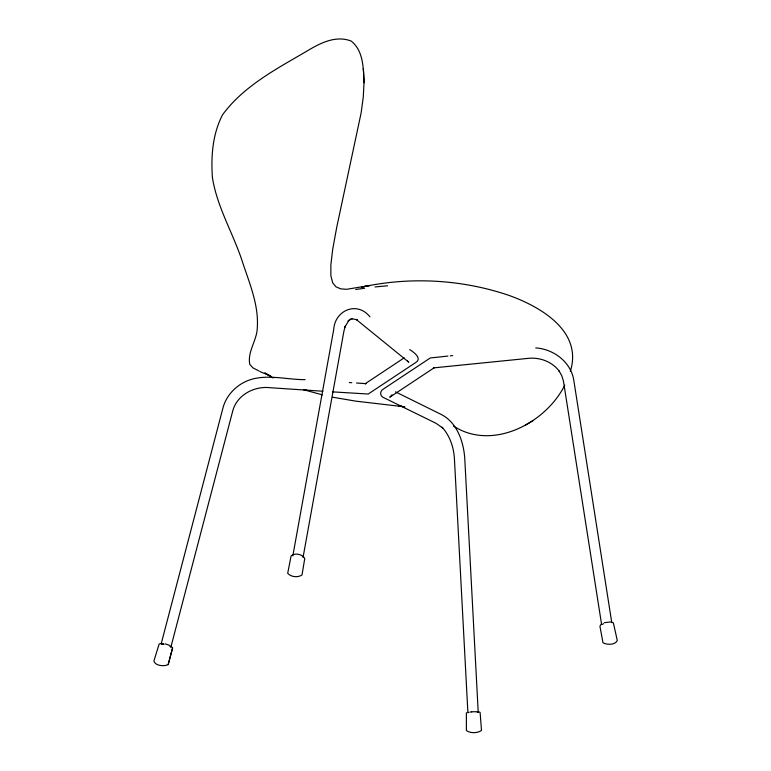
<?xml version="1.0" encoding="UTF-8"?>
<svg xmlns="http://www.w3.org/2000/svg" width="771" height="771" viewBox="0 0 771 771"><rect width="100%" height="100%" fill="white"/><g stroke="black" fill="none" stroke-linecap="round" stroke-linejoin="round"><path stroke-width="1.16" d="M259.037 370.996L252.955 367.883L249.804 364.404C247.183 351.884 256.859 340.618 257.273 328.138C258.931 305.412 249.717 283.805 242.701 262.67C233.594 234.008 217.191 207.659 212.43 177.706C210.878 156.446 212.555 134.009 222.549 114.812C243.723 85.86 276.924 68.715 307.253 50.905C320.399 43.012 335.857 35.081 351.21 41.075C363.411 50.722 363.353 68.002 364.037 82.198L363.276 97.079L361.156 112.778L336.705 227.426L332.735 249.062L330.855 264.858L330.884 275.777L332.648 282.774L335.973 286.812L340.686 288.855L346.613 289.308L369.791 285.482L361.435 287.169C409.748 276.548 461.154 279.333 508.012 295.062C539.777 306.241 583.049 330.894 570.347 371.304M292.826 555.872L333.718 329.496C334.884 310.154 357.224 300.757 369.935 316.852M303.042 557.472L343.924 331.164L345.225 326.2L344.839 327.164L348.964 320.273L348.058 321.189L350.709 319.194L349.417 319.743L352.347 318.741M161.197 643.775L223.137 407.281C225.951 397.296 232.919 388.941 241.728 383.63C260.993 371.998 284.248 379.756 305.104 379.65M170.825 647.303L232.967 410.095C237.574 394.54 254.844 385.76 270.361 387.736L322.962 391.234M161.496 643.39L159.163 643.987L153.892 660.998C155.087 665.816 164.069 666.722 168.184 664.583L172.608 647.871L170.873 646.079M168.184 664.583L172.608 647.871M564.806 385.163C545.714 423.231 492.409 451.305 453.512 426.064M392.005 394.81L389.76 397.229L434.295 367.69L433.36 367.902L528.733 358.313C540.326 357.243 552.556 361.927 559.476 371.506L559.139 371.024L561.789 375.766L563.437 381.028L601.602 624.481M601.101 624.25L599.925 626.177L602.989 642.783C607.134 644.999 614.988 645.192 617.301 640.566L613.35 622.823L610.468 621.937L604.262 622.708M466.388 712.683L466.378 730.474C470.088 733.51 477.615 733.269 481.499 730.484L480.111 712.404L478.743 711.691M404.177 357.869L365.097 383.794L366.09 383.64L356.53 383.014M602.517 624.337L603.558 623.71M525.311 425.178L533.031 420.658M355.72 289.472L364.635 288.267M470.146 712.057L471.679 711.874M447.903 356.077L430.276 357.966L383.187 389.172C380.093 390.714 379.669 395.407 382.773 397.181L435.972 423.279L442.727 427.982L442.024 427.182C449.888 435.702 453.733 447.296 454.427 458.735L467.901 712.799A5.185 0.8 -3 0 1 468.97 712.288M450.283 355.836L452.673 355.595M375.043 286.937L387.553 285.79M351.981 318.78L357.339 319.83L356.125 319.387L408.784 362.168L407.56 361.079M349.35 382.541L351.74 382.705M332.532 391.87L368.201 394.029L415.723 362.534C422.614 358.274 413.314 351.865 409.661 349.581M404.158 406.78L355.923 401.161L332.715 397.238M477.345 711.912L476.189 711.778A5.185 0.8 -3 0 0 471.698 711.874M402.443 406.442L398.906 405.999L404.852 406.934M535.729 347.914C553.164 349.041 570.116 361.387 573.595 379.014L611.769 622.611M322.365 394.858L303.398 389.673M477.316 711.912L478.039 712.105M165.312 643.891L169.321 645.25M259.933 371.574L270.823 376.161L264.771 372.942L273.233 378.012M395.484 391.851L441.205 414.441C457.058 422.469 463.583 441.619 464.749 458.321L478.222 712.346M363.411 69.101L363.382 68.513L364.057 82.786M161.621 644.18A5.185 1.523 16.2 0 1 163.915 644.161M161.592 644.17A5.185 1.523 16.2 0 1 163.895 644.161M169.639 646.088A5.185 1.523 16.2 0 1 170.449 646.715M304.651 559.11L302.01 574.964C297.857 577.787 291.081 577.093 287.689 573.335L291.12 555.814C294.965 552.749 301.625 554.002 304.439 557.934L304.651 559.11M307.031 390.473L304.805 389.818L307.031 390.473"/></g></svg>
